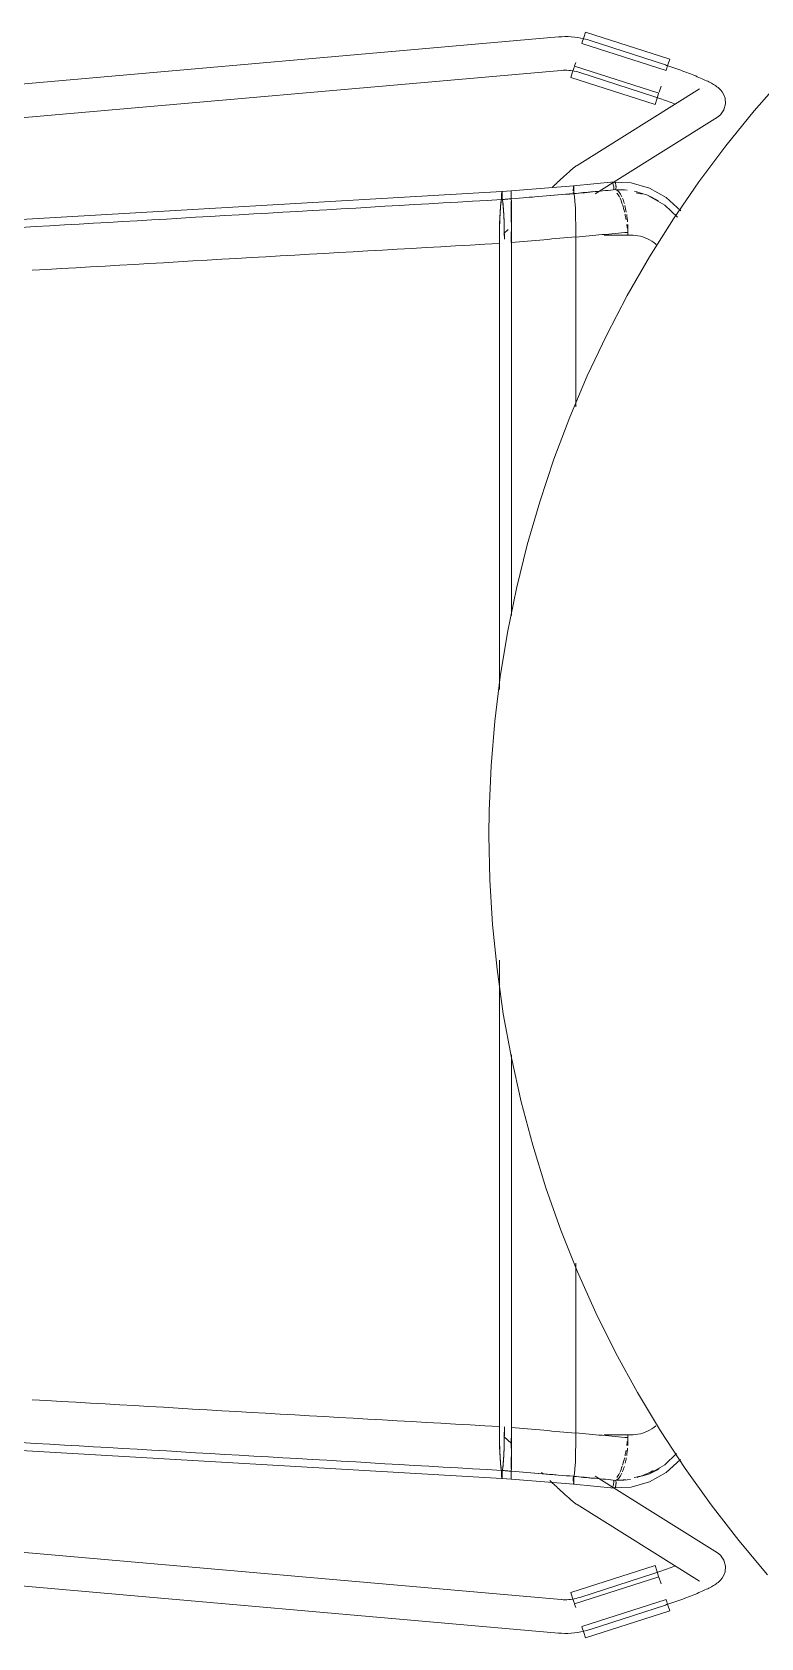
# Model space of a CAD drawing. Header units: millimetres. Extents: x 155927 to 295199, y -4084 to 97293.
# Drawn here: x 174562 to 174821, y 12020 to 12592 of the extents above; entities that cross this region are included whole.
import ezdxf

# ---------------------------------------------------------------- set-up
doc = ezdxf.new("R2010")
doc.units = ezdxf.units.MM
doc.header["$MEASUREMENT"] = 0
doc.layers.add('I-FURN', color=8, linetype='CONTINUOUS', lineweight=9)

msp = doc.modelspace()

# ---------------------------------------------------------------- linework, layer by layer
at = {"layer": 'I-FURN'}
for p, q in [((174749.32, 12590.59), (174306, 12551.64)), ((174749.37, 12590.6), (174749.32, 12590.59)), ((174750.51, 12590.67), (174749.37, 12590.6)), ((174751.65, 12590.7), (174750.51, 12590.67)), ((174752.79, 12590.69), (174751.65, 12590.7)), ((174753.93, 12590.62), (174752.79, 12590.69)), ((174755.07, 12590.52), (174753.93, 12590.62)), ((174756.2, 12590.36), (174755.07, 12590.52)), ((174757.33, 12590.17), (174756.2, 12590.36)), ((174758.44, 12589.92), (174757.33, 12590.17)), ((174757.73, 12588.38), (174758.37, 12590.35)), ((174758.37, 12590.35), (174759, 12592.31)), ((174759.55, 12589.64), (174758.44, 12589.92)), ((174759, 12592.31), (174789.01, 12582.62)), ((174757.7, 12588.26), (174787.7, 12578.57)), ((174760.64, 12589.31), (174759.55, 12589.64)), ((174787.45, 12580.59), (174760.64, 12589.31)), ((174325.87, 12541.34), (174750.37, 12578.64)), ((174750.37, 12578.64), (174751.03, 12578.68)), ((174751.03, 12578.68), (174751.69, 12578.7)), ((174751.69, 12578.7), (174752.35, 12578.69)), ((174752.35, 12578.69), (174753.01, 12578.66)), ((174753.01, 12578.66), (174753.67, 12578.6)), ((174753.67, 12578.6), (174754.33, 12578.51)), ((174754.33, 12578.51), (174754.98, 12578.4)), ((174754.41, 12578.1), (174755.05, 12580.07)), ((174785.1, 12570.5), (174755.09, 12580.19)), ((174755.12, 12580.29), (174755.5, 12581.45)), ((174787.91, 12580.44), (174787.45, 12580.59)), ((174788.38, 12580.66), (174787.74, 12578.69)), ((174788.65, 12580.2), (174787.91, 12580.44)), ((174789.01, 12582.62), (174788.38, 12580.66)), ((174789.38, 12579.95), (174788.65, 12580.2)), ((174790.12, 12579.7), (174789.38, 12579.95)), ((174790.84, 12579.45), (174790.12, 12579.7)), ((174791.57, 12579.2), (174790.84, 12579.45)), ((174792.28, 12578.95), (174791.57, 12579.2)), ((174792.99, 12578.69), (174792.28, 12578.95)), ((174793.69, 12578.44), (174792.99, 12578.69)), ((174794.38, 12578.18), (174793.69, 12578.44)), ((174753.78, 12576.15), (174754.41, 12578.1)), ((174753.78, 12576.15), (174783.79, 12566.46)), ((174754.98, 12578.4), (174755.63, 12578.26)), ((174755.63, 12578.26), (174756.27, 12578.09)), ((174756.27, 12578.09), (174756.9, 12577.9)), ((174756.9, 12577.9), (174756.93, 12577.89)), ((174756.93, 12577.89), (174783.74, 12569.18)), ((174785.21, 12570.87), (174785.93, 12573.08)), ((174795.05, 12577.93), (174794.38, 12578.18)), ((174795.72, 12577.68), (174795.05, 12577.93)), ((174796.37, 12577.42), (174795.72, 12577.68)), ((174797.01, 12577.17), (174796.37, 12577.42)), ((174797.64, 12576.92), (174797.01, 12577.17)), ((174798.25, 12576.67), (174797.64, 12576.92)), ((174798.84, 12576.42), (174798.25, 12576.67)), ((174799.42, 12576.18), (174798.84, 12576.42)), ((174799.99, 12575.94), (174799.42, 12576.18)), ((174800.53, 12575.7), (174799.99, 12575.94)), ((174801.06, 12575.46), (174800.53, 12575.7)), ((174801.57, 12575.22), (174801.06, 12575.46)), ((174802.06, 12574.99), (174801.57, 12575.22)), ((174802.53, 12574.76), (174802.06, 12574.99)), ((174802.99, 12574.53), (174802.53, 12574.76)), ((174803.43, 12574.3), (174802.99, 12574.53)), ((174803.85, 12574.07), (174803.43, 12574.3)), ((174804.27, 12573.84), (174803.85, 12574.07)), ((174804.66, 12573.61), (174804.27, 12573.84)), ((174805.06, 12573.36), (174804.66, 12573.61)), ((174805.44, 12573.11), (174805.06, 12573.36)), ((174805.83, 12572.83), (174805.44, 12573.11)), ((174806.24, 12572.52), (174805.83, 12572.83)), ((174829.65, 12576.23), (174819.08, 12564.22)), ((174799.6, 12572.1), (174756.02, 12544.8)), ((174784.07, 12569.07), (174783.74, 12569.18)), ((174784.42, 12568.41), (174783.79, 12566.46)), ((174784.76, 12568.85), (174784.07, 12569.07)), ((174785.06, 12570.39), (174784.42, 12568.41)), ((174785.45, 12568.62), (174784.76, 12568.85)), ((174786.14, 12568.38), (174785.45, 12568.62)), ((174786.82, 12568.15), (174786.14, 12568.38)), ((174787.49, 12567.91), (174786.82, 12568.15)), ((174788.16, 12567.68), (174787.49, 12567.91)), ((174788.81, 12567.44), (174788.16, 12567.68)), ((174789.46, 12567.21), (174788.81, 12567.44)), ((174790.1, 12566.97), (174789.46, 12567.21)), ((174806.66, 12572.15), (174806.24, 12572.52)), ((174807.13, 12571.68), (174806.66, 12572.15)), ((174807.65, 12571.06), (174807.13, 12571.68)), ((174808.21, 12570.14), (174807.65, 12571.06)), ((174808.74, 12568.76), (174808.21, 12570.14)), ((174808.91, 12566.79), (174808.74, 12568.76)), ((174769.21, 12538.9), (174805.98, 12561.93)), ((174790.72, 12566.74), (174790.1, 12566.97)), ((174807.1, 12562.83), (174805.98, 12561.93)), ((174807.1, 12562.83), (174808.32, 12564.56)), ((174808.32, 12564.56), (174808.91, 12566.79)), ((174819.08, 12564.22), (174809, 12551.79)), ((174809, 12551.79), (174799.42, 12538.97)), ((174755.21, 12544.23), (174754.99, 12544.05)), ((174755.44, 12544.4), (174755.21, 12544.23)), ((174755.69, 12544.58), (174755.44, 12544.4)), ((174756.02, 12544.8), (174755.69, 12544.58)), ((174748.63, 12538.37), (174748.17, 12537.95)), ((174749.07, 12538.79), (174748.63, 12538.37)), ((174749.51, 12539.19), (174749.07, 12538.79)), ((174749.93, 12539.58), (174749.51, 12539.19)), ((174750.35, 12539.96), (174749.93, 12539.58)), ((174750.75, 12540.33), (174750.35, 12539.96)), ((174751.14, 12540.69), (174750.75, 12540.33)), ((174751.52, 12541.03), (174751.14, 12540.69)), ((174751.88, 12541.36), (174751.52, 12541.03)), ((174752.23, 12541.68), (174751.88, 12541.36)), ((174752.57, 12541.98), (174752.23, 12541.68)), ((174752.89, 12542.26), (174752.57, 12541.98)), ((174753.2, 12542.54), (174752.89, 12542.26)), ((174753.49, 12542.79), (174753.2, 12542.54)), ((174753.77, 12543.04), (174753.49, 12542.79)), ((174754.04, 12543.27), (174753.77, 12543.04)), ((174754.29, 12543.48), (174754.04, 12543.27)), ((174754.53, 12543.68), (174754.29, 12543.48)), ((174754.76, 12543.87), (174754.53, 12543.68)), ((174769.24, 12538.97), (174754.75, 12537.55)), ((174754.99, 12544.05), (174754.76, 12543.87)), ((174762.39, 12534.63), (174768.84, 12538.67)), ((174768.35, 12538.85), (174775.26, 12538.56)), ((174775.26, 12538.56), (174781.78, 12536.69)), ((174799.42, 12538.97), (174790.37, 12525.78)), ((174729.19, 12535.45), (174397.28, 12516.16)), ((174729.09, 12534.07), (174729.08, 12533.58)), ((174729.08, 12533.58), (174729.08, 12533.08)), ((174729.08, 12533.08), (174729.09, 12532.61)), ((174729.1, 12534.52), (174729.09, 12534.07)), ((174729.12, 12534.9), (174729.1, 12534.52)), ((174729.14, 12535.19), (174729.12, 12534.9)), ((174729.17, 12535.38), (174729.14, 12535.19)), ((174729.19, 12535.45), (174729.17, 12535.38)), ((174729.19, 12535.45), (174732.55, 12535.72)), ((174729.22, 12535.38), (174729.19, 12535.45)), ((174729.25, 12535.19), (174729.22, 12535.38)), ((174729.27, 12534.89), (174729.25, 12535.19)), ((174729.29, 12534.51), (174729.27, 12534.89)), ((174729.3, 12534.06), (174729.29, 12534.51)), ((174729.29, 12532.6), (174729.3, 12533.07)), ((174729.3, 12533.57), (174729.3, 12534.06)), ((174729.3, 12533.07), (174729.3, 12533.57)), ((174732.55, 12534.79), (174732.54, 12534.34)), ((174732.54, 12534.33), (174732.55, 12534.78)), ((174732.54, 12534.34), (174732.54, 12533.84)), ((174732.54, 12533.84), (174732.54, 12534.33)), ((174732.54, 12533.34), (174732.54, 12533.84)), ((174732.54, 12533.84), (174732.54, 12533.35)), ((174732.54, 12533.35), (174732.54, 12532.88)), ((174732.54, 12532.88), (174732.54, 12533.34)), ((174754.75, 12537.55), (174732.55, 12535.72)), ((174732.55, 12535.65), (174732.55, 12535.72)), ((174732.55, 12535.72), (174732.55, 12535.65)), ((174732.55, 12535.66), (174732.55, 12535.72)), ((174732.55, 12535.72), (174732.55, 12535.65)), ((174732.55, 12534.78), (174732.55, 12535.17)), ((174732.55, 12535.17), (174732.55, 12534.79)), ((174732.56, 12535.18), (174732.56, 12535.47)), ((174732.56, 12535.46), (174732.56, 12535.17)), ((174732.56, 12534.79), (174732.56, 12535.18)), ((174732.56, 12535.17), (174732.56, 12534.79)), ((174732.56, 12534.79), (174732.56, 12534.34)), ((174732.56, 12534.34), (174732.56, 12534.79)), ((174732.56, 12534.34), (174732.56, 12533.85)), ((174732.56, 12533.85), (174732.56, 12534.34)), ((174732.56, 12533.85), (174732.56, 12533.35)), ((174732.56, 12533.35), (174732.56, 12533.85)), ((174732.56, 12533.35), (174732.56, 12532.88)), ((174732.56, 12532.88), (174732.56, 12533.35)), ((174732.56, 12532.88), (174732.57, 12531.99)), ((174732.57, 12532), (174732.56, 12532.88)), ((174747.71, 12537.52), (174747.24, 12537.08)), ((174748.17, 12537.95), (174747.71, 12537.52)), ((174754.66, 12536.62), (174754.65, 12536.17)), ((174754.65, 12536.17), (174754.66, 12536.62)), ((174754.65, 12536.17), (174754.65, 12535.68)), ((174754.65, 12535.68), (174754.65, 12536.17)), ((174754.65, 12535.18), (174754.66, 12534.71)), ((174754.66, 12534.71), (174754.65, 12535.18)), ((174754.68, 12537.01), (174754.66, 12536.62)), ((174754.66, 12536.62), (174754.68, 12537)), ((174754.7, 12537.3), (174754.68, 12537.01)), ((174754.68, 12537), (174754.7, 12537.29)), ((174754.73, 12537.49), (174754.7, 12537.3)), ((174754.7, 12537.29), (174754.73, 12537.48)), ((174754.75, 12537.55), (174754.73, 12537.49)), ((174754.73, 12537.48), (174754.75, 12537.55)), ((174754.75, 12537.55), (174754.78, 12537.48)), ((174754.78, 12537.48), (174754.75, 12537.55)), ((174754.8, 12537.29), (174754.78, 12537.48)), ((174754.82, 12537), (174754.8, 12537.29)), ((174754.8, 12537.29), (174754.82, 12536.99)), ((174754.84, 12536.61), (174754.82, 12537)), ((174754.82, 12536.99), (174754.84, 12536.61)), ((174754.85, 12536.16), (174754.84, 12536.61)), ((174754.84, 12536.61), (174754.85, 12536.15)), ((174754.85, 12535.17), (174754.84, 12534.7)), ((174754.84, 12534.7), (174755.04, 12533.81)), ((174754.86, 12535.67), (174754.85, 12536.16)), ((174754.85, 12536.15), (174754.86, 12535.66)), ((174754.85, 12535.17), (174754.86, 12535.67)), ((174754.86, 12535.66), (174754.85, 12535.17)), ((174754.85, 12534.7), (174754.85, 12535.17)), ((174755.04, 12533.81), (174754.85, 12534.7)), ((174755.04, 12533.81), (174755.22, 12532.09)), ((174755.22, 12532.07), (174755.04, 12533.81)), ((174781.38, 12533.98), (174787.21, 12530.62)), ((174781.78, 12536.69), (174787.79, 12533.3)), ((174787.79, 12533.3), (174792.94, 12528.56)), ((174728.53, 12527.47), (174728.4, 12524.34)), ((174728.69, 12529.97), (174728.53, 12527.47)), ((174728.88, 12531.72), (174728.69, 12529.97)), ((174729.09, 12532.61), (174728.88, 12531.72)), ((174729.5, 12531.7), (174729.29, 12532.6)), ((174729.69, 12529.95), (174729.5, 12531.7)), ((174729.86, 12527.46), (174729.69, 12529.95)), ((174729.98, 12524.34), (174729.86, 12527.46)), ((174732.5, 12527.73), (174732.52, 12530.23)), ((174732.52, 12530.23), (174732.5, 12527.73)), ((174732.5, 12524.6), (174732.5, 12527.73)), ((174732.5, 12527.73), (174732.5, 12524.61)), ((174732.52, 12530.23), (174732.53, 12531.98)), ((174732.53, 12531.98), (174732.52, 12530.23)), ((174732.59, 12530.25), (174732.57, 12532)), ((174732.57, 12531.99), (174732.59, 12530.25)), ((174732.6, 12527.75), (174732.59, 12530.25)), ((174732.59, 12530.24), (174732.6, 12527.75)), ((174732.61, 12524.61), (174732.6, 12527.75)), ((174732.6, 12527.74), (174732.61, 12524.61)), ((174755.22, 12532.07), (174755.37, 12529.64)), ((174755.37, 12529.59), (174755.22, 12532.07)), ((174755.37, 12529.6), (174755.48, 12526.56)), ((174755.48, 12526.49), (174755.37, 12529.59)), ((174787.21, 12530.62), (174791.72, 12526.31)), ((174728.4, 12524.34), (174728.33, 12520.78)), ((174731.47, 12521.95), (174729.94, 12520.48)), ((174730.06, 12520.79), (174729.98, 12524.34)), ((174732.61, 12524.61), (174732.61, 12521.05)), ((174732.61, 12521.05), (174732.61, 12524.61)), ((174755.48, 12526.5), (174755.56, 12523.06)), ((174755.56, 12523.06), (174755.48, 12526.49)), ((174755.58, 12519.2), (174755.56, 12522.96)), ((174755.56, 12522.96), (174755.58, 12519.32)), ((174790.37, 12525.78), (174781.85, 12512.24)), ((174728.33, 12520.78), (174728.3, 12516.99)), ((174728.3, 12516.99), (174728.3, 12357.89)), ((174728.3, 12357.89), (174728.3, 12516.99)), ((174730.08, 12518.53), (174730.06, 12520.79)), ((174732.49, 12517.27), (174732.49, 12521.05)), ((174732.49, 12521.05), (174732.49, 12517.27)), ((174732.62, 12517.26), (174732.61, 12521.05)), ((174732.61, 12521.04), (174732.62, 12517.26)), ((174732.62, 12517.26), (174732.62, 12384.26)), ((174732.62, 12384.26), (174732.62, 12517.26)), ((174755.58, 12458.71), (174755.58, 12519.2)), ((174755.58, 12519.2), (174755.58, 12458.71)), ((174775.38, 12519.91), (174765.62, 12519.91)), ((174774.13, 12520.9), (174774.13, 12519.85)), ((174781.85, 12512.24), (174773.88, 12498.37)), ((174773.88, 12498.37), (174766.47, 12484.19)), ((174766.47, 12484.19), (174759.63, 12469.73)), ((174759.63, 12469.73), (174753.37, 12455)), ((174753.37, 12455), (174747.71, 12440.04)), ((174747.71, 12440.04), (174742.66, 12424.86)), ((174742.66, 12424.86), (174738.21, 12409.49)), ((174738.21, 12409.49), (174734.38, 12393.95)), ((174734.38, 12393.95), (174731.18, 12378.28)), ((174731.18, 12378.28), (174728.61, 12362.49)), ((174728.61, 12362.49), (174726.67, 12346.61)), ((174726.67, 12346.61), (174725.36, 12330.66)), ((174725.36, 12330.66), (174724.7, 12314.68)), ((174724.7, 12314.68), (174724.6, 12306.04)), ((174724.6, 12306.04), (174724.92, 12290.05)), ((174724.92, 12290.05), (174725.88, 12274.08)), ((174725.88, 12274.08), (174727.48, 12258.16)), ((174727.48, 12258.16), (174729.71, 12242.31)), ((174728.3, 12261.36), (174728.3, 12095.09)), ((174728.3, 12095.09), (174728.3, 12261.36)), ((174729.71, 12242.31), (174732.58, 12226.57)), ((174732.58, 12226.57), (174736.07, 12210.96)), ((174732.62, 12227.65), (174732.62, 12094.83)), ((174732.62, 12094.83), (174732.62, 12227.65)), ((174736.07, 12210.96), (174740.18, 12195.5)), ((174740.18, 12195.5), (174744.91, 12180.21)), ((174744.91, 12180.21), (174750.24, 12165.13)), ((174750.24, 12165.13), (174756.18, 12150.27)), ((174755.58, 12092.88), (174755.58, 12153.44)), ((174755.58, 12153.44), (174755.58, 12092.88)), ((174756.18, 12150.27), (174762.7, 12135.67)), ((174762.7, 12135.67), (174769.81, 12121.33)), ((174769.81, 12121.33), (174777.48, 12107.29)), ((174777.48, 12107.29), (174785.7, 12093.57)), ((174729.19, 12076.64), (174397.28, 12095.92)), ((174728.3, 12095.09), (174728.33, 12091.31)), ((174730.06, 12091.3), (174730.09, 12094.98)), ((174732.62, 12094.83), (174732.61, 12091.04)), ((174732.61, 12091.04), (174732.62, 12094.83)), ((174755.56, 12089.12), (174755.58, 12092.88)), ((174755.58, 12092.76), (174755.56, 12089.12)), ((174765.62, 12092.18), (174775.38, 12092.18)), ((174774.13, 12092.23), (174774.13, 12091.18)), ((174785.7, 12093.57), (174794.47, 12080.18)), ((174728.33, 12091.31), (174728.4, 12087.74)), ((174728.4, 12087.74), (174728.53, 12084.61)), ((174729.86, 12084.63), (174729.98, 12087.75)), ((174729.94, 12091.6), (174732.61, 12089.03)), ((174729.98, 12087.75), (174730.06, 12091.3)), ((174732.5, 12087.48), (174732.49, 12091.04)), ((174732.49, 12091.03), (174732.5, 12087.48)), ((174732.61, 12087.47), (174732.6, 12084.34)), ((174732.6, 12084.34), (174732.61, 12087.47)), ((174732.61, 12091.04), (174732.61, 12087.47)), ((174732.61, 12087.47), (174732.61, 12091.04)), ((174755.56, 12089.03), (174755.48, 12085.59)), ((174755.48, 12085.59), (174755.56, 12089.02)), ((174728.53, 12084.61), (174728.69, 12082.11)), ((174728.69, 12082.11), (174728.88, 12080.36)), ((174728.88, 12080.36), (174729.09, 12079.47)), ((174729.29, 12079.48), (174729.5, 12080.38)), ((174729.5, 12080.38), (174729.69, 12082.13)), ((174729.69, 12082.13), (174729.86, 12084.63)), ((174732.52, 12081.86), (174732.5, 12084.36)), ((174732.5, 12084.35), (174732.52, 12081.85)), ((174732.53, 12080.11), (174732.52, 12081.86)), ((174732.52, 12081.85), (174732.53, 12080.1)), ((174732.59, 12081.83), (174732.57, 12080.09)), ((174732.57, 12080.09), (174732.59, 12081.83)), ((174732.6, 12084.34), (174732.59, 12081.84)), ((174732.59, 12081.83), (174732.6, 12084.34)), ((174755.22, 12080.01), (174755.37, 12082.49)), ((174755.37, 12082.45), (174755.22, 12080.01)), ((174755.37, 12082.49), (174755.48, 12085.59)), ((174755.48, 12085.52), (174755.37, 12082.49)), ((174781.38, 12078.1), (174787.21, 12081.47)), ((174787.21, 12081.47), (174791.43, 12085.49)), ((174787.79, 12078.78), (174792.79, 12083.39)), ((174729.09, 12079.47), (174729.08, 12079)), ((174729.08, 12079), (174729.08, 12078.5)), ((174729.08, 12078.5), (174729.09, 12078.01)), ((174729.09, 12078.01), (174729.1, 12077.56)), ((174729.1, 12077.56), (174729.12, 12077.18)), ((174729.12, 12077.18), (174729.14, 12076.89)), ((174729.14, 12076.89), (174729.17, 12076.7)), ((174729.17, 12076.7), (174729.19, 12076.64)), ((174729.19, 12076.64), (174729.22, 12076.7)), ((174729.19, 12076.63), (174732.55, 12076.37)), ((174729.22, 12076.7), (174729.25, 12076.89)), ((174729.25, 12076.89), (174729.27, 12077.19)), ((174729.27, 12077.19), (174729.29, 12077.57)), ((174729.3, 12079.01), (174729.29, 12079.48)), ((174729.29, 12077.57), (174729.3, 12078.02)), ((174729.3, 12078.51), (174729.3, 12079.01)), ((174729.3, 12078.02), (174729.3, 12078.51)), ((174732.54, 12078.74), (174732.54, 12079.21)), ((174732.54, 12079.21), (174732.54, 12078.74)), ((174732.54, 12078.24), (174732.54, 12078.74)), ((174732.54, 12078.74), (174732.54, 12078.24)), ((174732.54, 12077.75), (174732.54, 12078.24)), ((174732.54, 12078.24), (174732.54, 12077.75)), ((174732.55, 12077.3), (174732.54, 12077.75)), ((174732.54, 12077.75), (174732.55, 12077.3)), ((174732.55, 12076.92), (174732.55, 12077.3)), ((174732.55, 12077.3), (174732.55, 12076.91)), ((174732.55, 12076.62), (174732.55, 12076.92)), ((174732.55, 12076.91), (174732.55, 12076.62)), ((174732.56, 12076.62), (174732.55, 12076.43)), ((174732.55, 12076.43), (174732.55, 12076.62)), ((174732.55, 12076.62), (174732.55, 12076.43)), ((174732.55, 12076.43), (174732.56, 12076.61)), ((174732.55, 12076.43), (174732.55, 12076.37)), ((174732.55, 12076.37), (174732.55, 12076.43)), ((174732.55, 12076.43), (174732.55, 12076.36)), ((174732.55, 12076.36), (174732.55, 12076.43)), ((174754.75, 12074.54), (174732.55, 12076.36)), ((174732.57, 12080.09), (174732.56, 12079.2)), ((174732.56, 12079.2), (174732.57, 12080.09)), ((174732.56, 12079.2), (174732.56, 12078.73)), ((174732.56, 12078.73), (174732.56, 12079.2)), ((174732.56, 12078.73), (174732.56, 12078.23)), ((174732.56, 12078.23), (174732.56, 12078.73)), ((174732.56, 12078.23), (174732.56, 12077.74)), ((174732.56, 12077.74), (174732.56, 12078.23)), ((174732.56, 12077.74), (174732.56, 12077.29)), ((174732.56, 12077.29), (174732.56, 12077.74)), ((174732.56, 12077.29), (174732.56, 12076.91)), ((174732.56, 12076.91), (174732.56, 12077.29)), ((174732.56, 12076.91), (174732.56, 12076.62)), ((174732.56, 12076.61), (174732.56, 12076.91)), ((174743.8, 12078.27), (174743.29, 12078.75)), ((174746.76, 12075.45), (174746.28, 12075.91)), ((174747.24, 12075), (174746.76, 12075.45)), ((174747.71, 12074.56), (174747.24, 12075)), ((174754.66, 12077.37), (174754.65, 12076.9)), ((174754.65, 12076.9), (174754.66, 12077.37)), ((174754.65, 12076.9), (174754.65, 12076.4)), ((174754.65, 12076.4), (174754.65, 12076.9)), ((174754.65, 12076.4), (174754.65, 12075.91)), ((174754.65, 12075.91), (174754.65, 12076.4)), ((174754.65, 12075.91), (174754.66, 12075.46)), ((174754.66, 12075.46), (174754.65, 12075.91)), ((174754.68, 12075.08), (174754.7, 12074.78)), ((174754.7, 12074.79), (174754.68, 12075.08)), ((174754.73, 12074.6), (174754.7, 12074.79)), ((174754.7, 12074.78), (174754.73, 12074.6)), ((174754.78, 12074.6), (174754.8, 12074.79)), ((174754.8, 12074.79), (174754.82, 12075.09)), ((174754.82, 12075.09), (174754.8, 12074.8)), ((174754.84, 12075.48), (174754.82, 12075.09)), ((174754.82, 12075.09), (174754.84, 12075.47)), ((174755.04, 12078.27), (174754.84, 12077.39)), ((174754.84, 12077.39), (174754.85, 12076.92)), ((174754.85, 12075.93), (174754.84, 12075.48)), ((174754.84, 12075.47), (174754.85, 12075.92)), ((174754.85, 12077.38), (174755.04, 12078.27)), ((174754.85, 12076.91), (174754.85, 12077.38)), ((174754.85, 12076.92), (174754.86, 12076.42)), ((174754.86, 12076.42), (174754.85, 12076.91)), ((174754.85, 12075.92), (174754.86, 12076.42)), ((174754.86, 12076.42), (174754.85, 12075.93)), ((174755.04, 12078.27), (174755.22, 12080.01)), ((174755.22, 12079.99), (174755.04, 12078.27)), ((174768.84, 12073.41), (174762.39, 12077.45)), ((174775.26, 12073.52), (174781.78, 12075.39)), ((174781.78, 12075.39), (174787.79, 12078.78)), ((174794.47, 12080.18), (174803.76, 12067.16)), ((174750.37, 12033.45), (174326.02, 12070.73)), ((174748.17, 12074.13), (174747.71, 12074.56)), ((174748.63, 12073.71), (174748.17, 12074.13)), ((174749.07, 12073.29), (174748.63, 12073.71)), ((174749.51, 12072.89), (174749.07, 12073.29)), ((174749.93, 12072.5), (174749.51, 12072.89)), ((174750.35, 12072.12), (174749.93, 12072.5)), ((174750.75, 12071.75), (174750.35, 12072.12)), ((174751.14, 12071.4), (174750.75, 12071.75)), ((174751.52, 12071.05), (174751.14, 12071.4)), ((174751.88, 12070.72), (174751.52, 12071.05)), ((174752.23, 12070.41), (174751.88, 12070.72)), ((174752.57, 12070.11), (174752.23, 12070.41)), ((174752.89, 12069.82), (174752.57, 12070.11)), ((174753.2, 12069.55), (174752.89, 12069.82)), ((174753.49, 12069.29), (174753.2, 12069.55)), ((174753.77, 12069.05), (174753.49, 12069.29)), ((174754.04, 12068.82), (174753.77, 12069.05)), ((174754.73, 12074.6), (174754.75, 12074.53)), ((174754.75, 12074.54), (174754.73, 12074.6)), ((174754.78, 12074.61), (174754.75, 12074.54)), ((174754.75, 12074.53), (174754.78, 12074.6)), ((174769.24, 12073.11), (174754.75, 12074.53)), ((174768.35, 12073.23), (174775.26, 12073.52)), ((174805.98, 12050.15), (174769.21, 12073.18)), ((174754.29, 12068.6), (174754.04, 12068.82)), ((174754.53, 12068.4), (174754.29, 12068.6)), ((174754.76, 12068.21), (174754.53, 12068.4)), ((174754.99, 12068.03), (174754.76, 12068.21)), ((174755.21, 12067.86), (174754.99, 12068.03)), ((174755.44, 12067.68), (174755.21, 12067.86)), ((174755.69, 12067.5), (174755.44, 12067.68)), ((174756.02, 12067.28), (174755.69, 12067.5)), ((174756.02, 12067.28), (174799.6, 12039.98)), ((174803.76, 12067.16), (174813.57, 12054.52)), ((174306, 12060.44), (174749.32, 12021.49)), ((174813.57, 12054.52), (174823.88, 12042.29)), ((174807.1, 12049.25), (174805.98, 12050.15)), ((174807.1, 12049.25), (174808.32, 12047.52)), ((174808.32, 12047.52), (174808.91, 12045.3)), ((174783.79, 12045.62), (174753.78, 12035.93)), ((174755.09, 12031.89), (174785.1, 12041.58)), ((174783.74, 12042.9), (174756.93, 12034.19)), ((174784.07, 12043.01), (174783.74, 12042.9)), ((174783.79, 12045.62), (174784.42, 12043.67)), ((174784.76, 12043.24), (174784.07, 12043.01)), ((174784.42, 12043.67), (174785.06, 12041.7)), ((174785.45, 12043.47), (174784.76, 12043.24)), ((174785.93, 12039), (174785.13, 12041.48)), ((174786.14, 12043.7), (174785.45, 12043.47)), ((174786.82, 12043.93), (174786.14, 12043.7)), ((174787.49, 12044.17), (174786.82, 12043.93)), ((174788.16, 12044.4), (174787.49, 12044.17)), ((174788.81, 12044.64), (174788.16, 12044.4)), ((174789.46, 12044.87), (174788.81, 12044.64)), ((174790.1, 12045.11), (174789.46, 12044.87)), ((174790.72, 12045.34), (174790.1, 12045.11)), ((174807.13, 12040.4), (174806.66, 12039.93)), ((174807.65, 12041.03), (174807.13, 12040.4)), ((174808.21, 12041.94), (174807.65, 12041.03)), ((174808.74, 12043.32), (174808.21, 12041.94)), ((174808.91, 12045.3), (174808.74, 12043.32)), ((174754.41, 12033.98), (174753.78, 12035.93)), ((174796.37, 12034.66), (174795.72, 12034.41)), ((174797.01, 12034.91), (174796.37, 12034.66)), ((174797.64, 12035.16), (174797.01, 12034.91)), ((174798.25, 12035.41), (174797.64, 12035.16)), ((174798.84, 12035.66), (174798.25, 12035.41)), ((174799.42, 12035.9), (174798.84, 12035.66)), ((174799.99, 12036.15), (174799.42, 12035.9)), ((174800.53, 12036.39), (174799.99, 12036.15)), ((174801.06, 12036.62), (174800.53, 12036.39)), ((174801.57, 12036.86), (174801.06, 12036.62)), ((174802.06, 12037.09), (174801.57, 12036.86)), ((174802.53, 12037.32), (174802.06, 12037.09)), ((174802.99, 12037.55), (174802.53, 12037.32)), ((174803.43, 12037.78), (174802.99, 12037.55)), ((174803.85, 12038.01), (174803.43, 12037.78)), ((174804.27, 12038.24), (174803.85, 12038.01)), ((174804.66, 12038.48), (174804.27, 12038.24)), ((174805.06, 12038.72), (174804.66, 12038.48)), ((174805.44, 12038.98), (174805.06, 12038.72)), ((174805.83, 12039.25), (174805.44, 12038.98)), ((174806.24, 12039.57), (174805.83, 12039.25)), ((174806.66, 12039.93), (174806.24, 12039.57)), ((174750.39, 12033.44), (174750.37, 12033.44)), ((174751.05, 12033.4), (174750.39, 12033.44)), ((174751.71, 12033.38), (174751.05, 12033.4)), ((174752.37, 12033.39), (174751.71, 12033.38)), ((174753.04, 12033.43), (174752.37, 12033.39)), ((174753.7, 12033.49), (174753.04, 12033.43)), ((174754.35, 12033.58), (174753.7, 12033.49)), ((174755, 12033.69), (174754.35, 12033.58)), ((174755.05, 12032.01), (174754.41, 12033.98)), ((174755.65, 12033.83), (174755, 12033.69)), ((174755.5, 12030.63), (174755.12, 12031.79)), ((174756.29, 12034), (174755.65, 12033.83)), ((174756.93, 12034.19), (174756.29, 12034)), ((174787.7, 12033.51), (174757.7, 12023.82)), ((174789.01, 12029.47), (174759, 12019.78)), ((174760.63, 12022.78), (174787.45, 12031.49)), ((174787.91, 12031.64), (174787.45, 12031.49)), ((174787.74, 12033.39), (174788.38, 12031.42)), ((174788.65, 12031.88), (174787.91, 12031.64)), ((174788.38, 12031.42), (174789.01, 12029.47)), ((174789.38, 12032.13), (174788.65, 12031.88)), ((174790.12, 12032.38), (174789.38, 12032.13)), ((174790.84, 12032.63), (174790.12, 12032.38)), ((174791.57, 12032.88), (174790.84, 12032.63)), ((174792.28, 12033.13), (174791.57, 12032.88)), ((174792.99, 12033.39), (174792.28, 12033.13)), ((174793.69, 12033.64), (174792.99, 12033.39)), ((174794.38, 12033.9), (174793.69, 12033.64)), ((174795.05, 12034.15), (174794.38, 12033.9)), ((174795.72, 12034.41), (174795.05, 12034.15)), ((174758.37, 12021.73), (174757.73, 12023.7)), ((174749.32, 12021.49), (174750.46, 12021.41)), ((174750.46, 12021.41), (174751.6, 12021.38)), ((174751.6, 12021.38), (174752.74, 12021.4)), ((174752.74, 12021.4), (174753.88, 12021.46)), ((174753.88, 12021.46), (174755.02, 12021.56)), ((174755.02, 12021.56), (174756.15, 12021.71)), ((174756.15, 12021.71), (174757.27, 12021.91)), ((174757.27, 12021.91), (174758.39, 12022.15)), ((174759, 12019.78), (174758.37, 12021.73)), ((174758.39, 12022.15), (174759.5, 12022.43)), ((174759.5, 12022.43), (174760.59, 12022.76)), ((174760.59, 12022.76), (174760.63, 12022.78))]:
    msp.add_line(p, q, dxfattribs=at)
for points, knots in [([(174769.07, 12536.03), (174769.08, 12536.26), (174769.07, 12536.74), (174768.99, 12537.49), (174768.83, 12538.16), (174768.66, 12538.59), (174768.54, 12538.75), (174768.5, 12538.79)], [-1, -1, -1, -1, -0.90625, -0.8125, -0.71875, -0.625, -0.5625, -0.5625, -0.5625, -0.5625]), ([(174769.39, 12538.92), (174769.42, 12538.91), (174769.46, 12538.86), (174769.54, 12538.75), (174769.64, 12538.56), (174769.74, 12538.24), (174769.81, 12537.85), (174769.85, 12537.49), (174769.87, 12537.11), (174769.86, 12536.67), (174769.83, 12536.31), (174769.8, 12536.14)], [0.5555556, 0.5555556, 0.5555556, 0.5555556, 0.5833333, 0.6180556, 0.6527778, 0.7222222, 0.7916667, 0.8263889, 0.8611111, 0.9305556, 1, 1, 1, 1]), ([(174729.09, 12532.61), (174729.09, 12532.84), (174729.08, 12533.33), (174729.08, 12533.96), (174729.09, 12534.42), (174729.11, 12534.84), (174729.14, 12535.29), (174729.17, 12535.45), (174729.19, 12535.45)], [-1, -1, -1, -1, -0.90625, -0.8125, -0.765625, -0.71875, -0.625, -0.501507, -0.501507, -0.501507, -0.501507]), ([(174729.19, 12535.45), (174729.21, 12535.45), (174729.24, 12535.31), (174729.27, 12534.91), (174729.29, 12534.53), (174729.3, 12534.07), (174729.31, 12533.57), (174729.3, 12533.07), (174729.3, 12532.75), (174729.29, 12532.61)], [-0.5, -0.5, -0.5, -0.5, -0.375, -0.3125, -0.25, -0.1875, -0.125, -0.0625, 0, 0, 0, 0]), ([(174776.48, 12535.53), (174778.56, 12535.09), (174781.52, 12534.11), (174784.19, 12532.56), (174784.99, 12532.03)], [-0.8210019, -0.8210019, -0.8210019, -0.8210019, -0.6666667, -0.5975811, -0.5975811, -0.5975811, -0.5975811]), ([(174728.3, 12516.99), (174728.3, 12518.27), (174728.32, 12520.82), (174728.4, 12524.42), (174728.52, 12527.59), (174728.74, 12530.95), (174728.95, 12532.33), (174729.09, 12532.61)], [-1, -1, -1, -1, -0.833333, -0.666667, -0.5, -0.333333, 0, 0, 0, 0]), ([(174729.29, 12532.61), (174729.44, 12532.32), (174729.64, 12530.92), (174729.86, 12527.57), (174729.99, 12524.41), (174730.06, 12521.3), (174730.08, 12519.29), (174730.08, 12518.53)], [-1, -1, -1, -1, -0.6666667, -0.5, -0.3333333, -0.1666667, -0.0664381, -0.0664381, -0.0664381, -0.0664381]), ([(174774.13, 12519.85), (174776.52, 12520.07), (174780.12, 12519.44), (174783.12, 12517.51), (174784.03, 12516.74)], [0, 0, 0, 0, 0.3333333, 0.5, 0.5, 0.5, 0.5]), ([(174729.09, 12079.47), (174728.95, 12079.75), (174728.74, 12081.13), (174728.52, 12084.49), (174728.4, 12087.66), (174728.32, 12091.27), (174728.3, 12093.81), (174728.3, 12095.09)], [-1, -1, -1, -1, -0.666667, -0.5, -0.333333, -0.166667, 0, 0, 0, 0]), ([(174730.09, 12094.98), (174730.09, 12092.46), (174730.03, 12088.7), (174729.86, 12084.51), (174729.64, 12081.16), (174729.44, 12079.77), (174729.29, 12079.48)], [-0.996036, -0.996036, -0.996036, -0.996036, -0.6666667, -0.5, -0.3333333, 0, 0, 0, 0]), ([(174784.03, 12095.34), (174783.12, 12094.58), (174780.12, 12092.65), (174776.52, 12092.02), (174774.13, 12092.23)], [0.5, 0.5, 0.5, 0.5, 0.6666667, 1, 1, 1, 1]), ([(174729.19, 12076.63), (174729.17, 12076.63), (174729.15, 12076.77), (174729.12, 12077.16), (174729.1, 12077.55), (174729.09, 12078), (174729.08, 12078.5), (174729.08, 12079), (174729.09, 12079.32), (174729.09, 12079.47)], [-0.498493, -0.498493, -0.498493, -0.498493, -0.375, -0.3125, -0.25, -0.1875, -0.125, -0.0625, 0, 0, 0, 0]), ([(174732.54, 12079.21), (174736.24, 12078.9), (174741.57, 12078.46), (174746.9, 12078.02), (174748.55, 12077.88)], [0, 0, 0, 0, 0.5, 0.7233886, 0.7233886, 0.7233886, 0.7233886]), ([(174769.8, 12075.95), (174769.82, 12075.81), (174769.85, 12075.52), (174769.87, 12075.1), (174769.86, 12074.72), (174769.83, 12074.43), (174769.8, 12074.16), (174769.75, 12073.91), (174769.69, 12073.69), (174769.62, 12073.49), (174769.52, 12073.3), (174769.44, 12073.19), (174769.39, 12073.16)], [0, 0, 0, 0, 0.0555556, 0.1111111, 0.1666667, 0.1944444, 0.2222222, 0.2777778, 0.3055556, 0.3333333, 0.3888889, 0.4444444, 0.4444444, 0.4444444, 0.4444444]), ([(174785.26, 12080.15), (174784.37, 12079.59), (174781.55, 12077.92), (174778.44, 12077.31), (174776.3, 12077.02)], [0.591443, 0.591443, 0.591443, 0.591443, 0.6666667, 0.8236682, 0.8236682, 0.8236682, 0.8236682]), ([(174777.41, 12077.02), (174778.75, 12077.42), (174780.71, 12078.15), (174782.54, 12079.15), (174783.11, 12079.5)], [0.2297626, 0.2297626, 0.2297626, 0.2297626, 0.3333333, 0.3824546, 0.3824546, 0.3824546, 0.3824546])]:
    msp.add_open_spline(points, degree=3, knots=knots, dxfattribs=at)
for points in [[(174732.56, 12532.88), (174731.98, 12532.84), (174730.83, 12532.75), (174729.67, 12532.66), (174729.09, 12532.61)], [(174732.54, 12532.88), (174732, 12532.83), (174730.92, 12532.74), (174729.83, 12532.65), (174729.29, 12532.61)], [(174732.56, 12532.88), (174736.28, 12533.19), (174743.71, 12533.79), (174751.14, 12534.39), (174754.84, 12534.7)], [(174738.87, 12533.4), (174739.28, 12533.43), (174739.69, 12533.47), (174740.1, 12533.5)], [(174743.71, 12533.8), (174747.36, 12534.1), (174751.01, 12534.41), (174754.66, 12534.71)], [(174761.74, 12535.42), (174759.4, 12535.18), (174757.03, 12534.95), (174754.66, 12534.71)], [(174769.8, 12536.14), (174767.36, 12535.9), (174762.41, 12535.42), (174757.37, 12534.94), (174754.85, 12534.7)], [(174769.8, 12536.14), (174770.19, 12535.99), (174770.94, 12535.43), (174771.64, 12534.28), (174771.97, 12533.59)], [(174771.11, 12533.55), (174770.8, 12534.19), (174770.48, 12534.58), (174770.16, 12534.91)], [(174770.22, 12536.09), (174771.42, 12536.13), (174772.62, 12536.09), (174773.81, 12535.97)], [(174772.08, 12531.13), (174771.81, 12531.94), (174771.52, 12532.75), (174771.23, 12533.31)], [(174772.17, 12533.14), (174772.42, 12532.55), (174772.65, 12531.89), (174772.85, 12531.16)], [(174779.2, 12534.47), (174778.49, 12534.73), (174777.76, 12534.91), (174777.03, 12535.04)], [(174397.09, 12513.29), (174452.33, 12516.51), (174562.93, 12522.95), (174673.69, 12529.39), (174729.09, 12532.61)], [(174772.92, 12528.09), (174772.71, 12529.01), (174772.47, 12529.95), (174772.23, 12530.8)], [(174773.03, 12530.48), (174773.22, 12529.74), (174773.38, 12528.94), (174773.53, 12528.11)], [(174773.45, 12525.43), (174773.34, 12526.11), (174773.21, 12526.76), (174773.07, 12527.42)], [(174773.67, 12527.25), (174773.79, 12526.4), (174773.91, 12525.53), (174773.97, 12524.62)], [(174773.9, 12522.31), (174773.85, 12522.79), (174773.78, 12523.26), (174773.72, 12523.72)], [(174774.04, 12523.69), (174774.09, 12522.78), (174774.13, 12521.85), (174774.13, 12520.9)], [(174561.81, 12507.41), (174617.27, 12510.6), (174672.77, 12513.8), (174728.3, 12516.99)], [(174732.62, 12517.26), (174736.45, 12517.6), (174740.28, 12517.94), (174744.11, 12518.29)], [(174744.11, 12518.29), (174747.94, 12518.63), (174751.76, 12518.98), (174755.58, 12519.32)], [(174774.13, 12520.9), (174771.11, 12520.64), (174764.97, 12520.1), (174758.72, 12519.51), (174755.58, 12519.2)], [(174774.13, 12519.85), (174774.64, 12519.9), (174775.15, 12519.92), (174775.66, 12519.91)], [(174784.02, 12516.74), (174784.07, 12516.7), (174784.11, 12516.67), (174784.16, 12516.63)], [(174728.3, 12095.09), (174672.77, 12098.29), (174617.24, 12101.48), (174561.81, 12104.68)], [(174397.09, 12098.79), (174452.33, 12095.57), (174562.93, 12089.13), (174673.69, 12082.69), (174729.09, 12079.47)], [(174744.11, 12093.79), (174740.28, 12094.14), (174736.45, 12094.48), (174732.62, 12094.83)], [(174755.58, 12092.76), (174751.76, 12093.11), (174747.94, 12093.45), (174744.11, 12093.79)], [(174774.13, 12091.18), (174771.11, 12091.44), (174764.97, 12091.99), (174758.72, 12092.58), (174755.58, 12092.88)], [(174775.65, 12092.18), (174775.15, 12092.17), (174774.64, 12092.19), (174774.13, 12092.23)], [(174773.07, 12084.66), (174773.21, 12085.31), (174773.35, 12085.97), (174773.47, 12086.66)], [(174773.97, 12087.47), (174773.89, 12086.57), (174773.79, 12085.68), (174773.67, 12084.83)], [(174773.72, 12088.35), (174773.78, 12088.82), (174773.84, 12089.29), (174773.89, 12089.77)], [(174774.13, 12091.18), (174774.13, 12090.24), (174774.09, 12089.31), (174774.04, 12088.4)], [(174771.23, 12078.78), (174771.52, 12079.41), (174771.8, 12080.16), (174772.06, 12080.98)], [(174772.85, 12080.93), (174772.65, 12080.2), (174772.41, 12079.56), (174772.17, 12078.96)], [(174772.22, 12081.4), (174772.47, 12082.2), (174772.7, 12083.08), (174772.92, 12084)], [(174773.53, 12083.98), (174773.42, 12083.32), (174773.29, 12082.68), (174773.15, 12082.07)], [(174732.56, 12079.2), (174731.98, 12079.25), (174730.83, 12079.34), (174729.67, 12079.43), (174729.09, 12079.47)], [(174729.29, 12079.48), (174729.31, 12078.88), (174729.31, 12077.38), (174729.23, 12076.63), (174729.19, 12076.63)], [(174732.54, 12079.21), (174732, 12079.25), (174730.92, 12079.34), (174729.83, 12079.43), (174729.29, 12079.48)], [(174732.56, 12079.2), (174736.28, 12078.9), (174743.71, 12078.29), (174751.14, 12077.69), (174754.84, 12077.39)], [(174769.8, 12075.95), (174767.36, 12076.19), (174762.41, 12076.67), (174757.37, 12077.14), (174754.85, 12077.38)], [(174761.74, 12076.67), (174759.46, 12076.89), (174757.16, 12077.12), (174754.85, 12077.35)], [(174768.5, 12073.3), (174768.54, 12073.34), (174768.64, 12073.46), (174768.77, 12073.76), (174768.88, 12074.14), (174768.98, 12074.6), (174769.04, 12075.09), (174769.08, 12075.59), (174769.07, 12075.9), (174769.07, 12076.05)], [(174771.97, 12078.5), (174771.64, 12077.8), (174770.94, 12076.66), (174770.19, 12076.09), (174769.8, 12075.95)], [(174770.15, 12076.96), (174770.48, 12077.37), (174770.8, 12077.89), (174771.11, 12078.53)], [(174775.08, 12076.29), (174773.49, 12076.04), (174771.86, 12076), (174770.22, 12076.02)], [(174771.6, 12076.02), (174772.17, 12076.06), (174772.74, 12076.11), (174773.32, 12076.17)]]:
    msp.add_open_spline(points, degree=3, dxfattribs=at)

doc.saveas('drawing.dxf')
